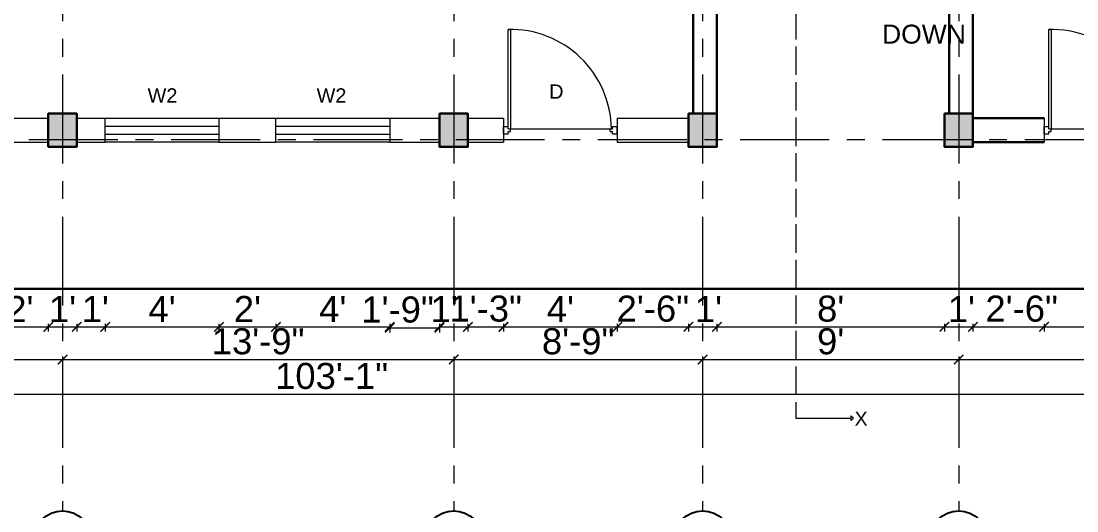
# Model space of a CAD drawing. Header units: inches. Extents: x -6800 to 96653, y -25814 to 17379.
# Drawn here: x 87082 to 87527.3, y -13847.2 to -13640.6 of the extents above; entities that cross this region are included whole.
import ezdxf

# ---------------------------------------------------------------- set-up
doc = ezdxf.new("R2010")
doc.units = ezdxf.units.IN
doc.header["$MEASUREMENT"] = 0
doc.header["$PDMODE"] = 34
doc.linetypes.add('ACAD_ISO02W100', pattern=[15, 12, -3])
doc.linetypes.add('CENTER', pattern=[2, 1.25, -0.25, 0.25, -0.25])
doc.layers.add('A-Windows', color=7, linetype='Continuous')
for name, color, linetype, lineweight in [('Cent line', 54, 'CENTER', 9), ('Column', 101, 'Continuous', 30), ('dimension', 50, 'Continuous', 20), ('dimension @ 1', 50, 'Continuous', 20), ('Door ele', 20, 'Continuous', 15), ('ele back', 51, 'Continuous', 15), ('Sec line', 7, 'ACAD_ISO02W100', 13), ('Wall', 90, 'Continuous', 30), ('Window', 140, 'Continuous', 13)]:
    doc.layers.add(name, color=color, linetype=linetype, lineweight=lineweight)
doc.styles.get("Standard").update_dxf_attribs({"font": 'arial.ttf'})
doc.dimstyles.get("Standard").update_dxf_attribs({"dimtxt": 7, "dimasz": 4, "dimexe": 2, "dimexo": 2, "dimgap": 2, "dimtad": 1, "dimdec": 0, "dimzin": 0, "dimdsep": 46, "dimlunit": 4, "dimtxsty": 'Standard', "dimblk": 'ARCHTICK', "dimcen": 0.25, "dimclrd": 256, "dimclre": 256, "dimclrt": 256, "dimadec": 0, "dimazin": 0, "dimtfac": 1, "dimtdec": 0, "dimtofl": 0, "dimtmove": 0, "dimatfit": 3, "dimfxl": 1, "dimfxlon": 1, "dimtolj": 1, "dimtzin": 0, "dimlwd": -1, "dimlwe": -1, "dimarcsym": 1})

# ---------------------------------------------------------------- blocks, each defined once
blk = doc.blocks.new('colarch')
at = {"layer": 'Column'}
h = blk.add_hatch(color=256, dxfattribs=at)
h.dxf.hatch_style = 1
h.paths.add_polyline_path([(-6740.22, 498.65), (-6728.22, 498.65), (-6728.22, 512.65), (-6740.22, 512.65)])
blk.add_lwpolyline([(-6740.22, 512.65), (-6728.22, 512.65), (-6728.22, 498.65), (-6740.22, 498.65)], close=True, dxfattribs=at)
blk = doc.blocks.new('_ArchTick')
at = {"color": 0, "linetype": 'ByBlock', "const_width": 0.15}
blk.add_lwpolyline([(-0.5, -0.5), (0.5, 0.5)], dxfattribs=at)
blk = doc.blocks.new('*D2065')
at = {"layer": 'Defpoints', "color": 0, "transparency": 16777216}
for p in [(87069.47, -13691.59), (87093.47, -13693.59), (87093.47, -13769.56)]:
    blk.add_point(p, dxfattribs=at)
at = {"layer": 'dimension', "transparency": 16777216}
for p, q in [((87069.47, -13768.31), (87069.47, -13771.56)), ((87093.47, -13768.31), (87093.47, -13771.56)), ((87069.47, -13769.56), (87093.47, -13769.56))]:
    blk.add_line(p, q, dxfattribs=at)
at = {"layer": 'dimension', "transparency": 16777216, "xscale": 4, "yscale": 4, "zscale": 4, "rotation": 180}
blk.add_blockref('_ArchTick', (87069.47, -13769.56), dxfattribs=at)
at = {"layer": 'dimension', "transparency": 16777216, "xscale": 4, "yscale": 4, "zscale": 4}
blk.add_blockref('_ArchTick', (87093.47, -13769.56), dxfattribs=at)
at = {"layer": 'dimension', "transparency": 16777216, "insert": (87081.47, -13762.04), "char_height": 11, "attachment_point": 5}
blk.add_mtext("\\A1;2'", dxfattribs=at)
blk = doc.blocks.new('*D2063')
at = {"layer": 'Defpoints', "color": 0, "transparency": 16777216}
for p in [(87093.47, -13693.59), (87105.47, -13693.59), (87105.47, -13769.56)]:
    blk.add_point(p, dxfattribs=at)
at = {"layer": 'dimension', "transparency": 16777216}
for p, q in [((87093.47, -13768.31), (87093.47, -13771.56)), ((87105.47, -13768.31), (87105.47, -13771.56)), ((87093.47, -13769.56), (87105.47, -13769.56))]:
    blk.add_line(p, q, dxfattribs=at)
at = {"layer": 'dimension', "transparency": 16777216, "xscale": 4, "yscale": 4, "zscale": 4, "rotation": 180}
blk.add_blockref('_ArchTick', (87093.47, -13769.56), dxfattribs=at)
at = {"layer": 'dimension', "transparency": 16777216, "xscale": 4, "yscale": 4, "zscale": 4}
blk.add_blockref('_ArchTick', (87105.47, -13769.56), dxfattribs=at)
at = {"layer": 'dimension', "transparency": 16777216, "insert": (87099.47, -13762.04), "char_height": 11, "attachment_point": 5}
blk.add_mtext("\\A1;1'", dxfattribs=at)
blk = doc.blocks.new('*D2062')
at = {"layer": 'Defpoints', "color": 0, "transparency": 16777216}
for p in [(87105.47, -13693.59), (87117.47, -13691.59), (87117.47, -13769.56)]:
    blk.add_point(p, dxfattribs=at)
at = {"layer": 'dimension', "transparency": 16777216}
for p, q in [((87105.47, -13768.31), (87105.47, -13771.56)), ((87117.47, -13768.31), (87117.47, -13771.56)), ((87105.47, -13769.56), (87117.47, -13769.56))]:
    blk.add_line(p, q, dxfattribs=at)
at = {"layer": 'dimension', "transparency": 16777216, "xscale": 4, "yscale": 4, "zscale": 4, "rotation": 180}
blk.add_blockref('_ArchTick', (87105.47, -13769.56), dxfattribs=at)
at = {"layer": 'dimension', "transparency": 16777216, "xscale": 4, "yscale": 4, "zscale": 4}
blk.add_blockref('_ArchTick', (87117.47, -13769.56), dxfattribs=at)
at = {"layer": 'dimension', "transparency": 16777216, "insert": (87113.3, -13762.04), "char_height": 11, "attachment_point": 5}
blk.add_mtext("\\A1;1'", dxfattribs=at)
blk = doc.blocks.new('*D2061')
at = {"layer": 'Defpoints', "color": 0, "transparency": 16777216}
for p in [(87117.47, -13691.59), (87165.47, -13691.59), (87165.47, -13769.56)]:
    blk.add_point(p, dxfattribs=at)
at = {"layer": 'dimension', "transparency": 16777216}
for p, q in [((87117.47, -13768.31), (87117.47, -13771.56)), ((87165.47, -13768.31), (87165.47, -13771.56)), ((87117.47, -13769.56), (87165.47, -13769.56))]:
    blk.add_line(p, q, dxfattribs=at)
at = {"layer": 'dimension', "transparency": 16777216, "xscale": 4, "yscale": 4, "zscale": 4, "rotation": 180}
blk.add_blockref('_ArchTick', (87117.47, -13769.56), dxfattribs=at)
at = {"layer": 'dimension', "transparency": 16777216, "xscale": 4, "yscale": 4, "zscale": 4}
blk.add_blockref('_ArchTick', (87165.47, -13769.56), dxfattribs=at)
at = {"layer": 'dimension', "transparency": 16777216, "insert": (87141.47, -13762.06), "char_height": 11, "attachment_point": 5}
blk.add_mtext("\\A1;4'", dxfattribs=at)
blk = doc.blocks.new('*D2060')
at = {"layer": 'Defpoints', "color": 0, "transparency": 16777216}
for p in [(87165.47, -13691.59), (87189.47, -13691.59), (87189.47, -13769.56)]:
    blk.add_point(p, dxfattribs=at)
at = {"layer": 'dimension', "transparency": 16777216}
for p, q in [((87165.47, -13768.31), (87165.47, -13771.56)), ((87189.47, -13768.31), (87189.47, -13771.56)), ((87165.47, -13769.56), (87189.47, -13769.56))]:
    blk.add_line(p, q, dxfattribs=at)
at = {"layer": 'dimension', "transparency": 16777216, "xscale": 4, "yscale": 4, "zscale": 4, "rotation": 180}
blk.add_blockref('_ArchTick', (87165.47, -13769.56), dxfattribs=at)
at = {"layer": 'dimension', "transparency": 16777216, "xscale": 4, "yscale": 4, "zscale": 4}
blk.add_blockref('_ArchTick', (87189.47, -13769.56), dxfattribs=at)
at = {"layer": 'dimension', "transparency": 16777216, "insert": (87177.47, -13762.04), "char_height": 11, "attachment_point": 5}
blk.add_mtext("\\A1;2'", dxfattribs=at)
blk = doc.blocks.new('*D2059')
at = {"layer": 'Defpoints', "color": 0, "transparency": 16777216}
for p in [(87189.47, -13691.59), (87237.47, -13691.59), (87237.47, -13769.56)]:
    blk.add_point(p, dxfattribs=at)
at = {"layer": 'dimension', "transparency": 16777216}
for p, q in [((87189.47, -13768.31), (87189.47, -13771.56)), ((87237.47, -13768.31), (87237.47, -13771.56)), ((87189.47, -13769.56), (87237.47, -13769.56))]:
    blk.add_line(p, q, dxfattribs=at)
at = {"layer": 'dimension', "transparency": 16777216, "xscale": 4, "yscale": 4, "zscale": 4, "rotation": 180}
blk.add_blockref('_ArchTick', (87189.47, -13769.56), dxfattribs=at)
at = {"layer": 'dimension', "transparency": 16777216, "xscale": 4, "yscale": 4, "zscale": 4}
blk.add_blockref('_ArchTick', (87237.47, -13769.56), dxfattribs=at)
at = {"layer": 'dimension', "transparency": 16777216, "insert": (87213.47, -13762.06), "char_height": 11, "attachment_point": 5}
blk.add_mtext("\\A1;4'", dxfattribs=at)
blk = doc.blocks.new('*D2056')
at = {"layer": 'Defpoints', "color": 0, "transparency": 16777216}
for p in [(87237.47, -13691.59), (87258.47, -13691.59), (87258.47, -13769.94)]:
    blk.add_point(p, dxfattribs=at)
at = {"layer": 'dimension', "transparency": 16777216}
for p, q in [((87237.47, -13768.69), (87237.47, -13771.94)), ((87258.47, -13768.69), (87258.47, -13771.94)), ((87237.47, -13769.94), (87258.47, -13769.94))]:
    blk.add_line(p, q, dxfattribs=at)
at = {"layer": 'dimension', "transparency": 16777216, "xscale": 4, "yscale": 4, "zscale": 4, "rotation": 180}
blk.add_blockref('_ArchTick', (87237.47, -13769.94), dxfattribs=at)
at = {"layer": 'dimension', "transparency": 16777216, "xscale": 4, "yscale": 4, "zscale": 4}
blk.add_blockref('_ArchTick', (87258.47, -13769.94), dxfattribs=at)
at = {"layer": 'dimension', "transparency": 16777216, "insert": (87240.81, -13762.32), "char_height": 11, "attachment_point": 5}
blk.add_mtext('\\A1;1\'-9"', dxfattribs=at)
blk = doc.blocks.new('*D2057')
at = {"layer": 'Defpoints', "color": 0, "transparency": 16777216}
for p in [(87258.47, -13691.59), (87270.47, -13691.59), (87270.47, -13769.56)]:
    blk.add_point(p, dxfattribs=at)
at = {"layer": 'dimension', "transparency": 16777216}
for p, q in [((87258.47, -13768.31), (87258.47, -13771.56)), ((87270.47, -13768.31), (87270.47, -13771.56)), ((87258.47, -13769.56), (87270.47, -13769.56))]:
    blk.add_line(p, q, dxfattribs=at)
at = {"layer": 'dimension', "transparency": 16777216, "xscale": 4, "yscale": 4, "zscale": 4, "rotation": 180}
blk.add_blockref('_ArchTick', (87258.47, -13769.56), dxfattribs=at)
at = {"layer": 'dimension', "transparency": 16777216, "xscale": 4, "yscale": 4, "zscale": 4}
blk.add_blockref('_ArchTick', (87270.47, -13769.56), dxfattribs=at)
at = {"layer": 'dimension', "transparency": 16777216, "insert": (87260.46, -13762.04), "char_height": 11, "attachment_point": 5}
blk.add_mtext("\\A1;1'", dxfattribs=at)
blk = doc.blocks.new('*D2054')
at = {"layer": 'Defpoints', "color": 0, "transparency": 16777216}
for p in [(87285.47, -13691.59), (87333.47, -13691.59), (87333.47, -13769.56)]:
    blk.add_point(p, dxfattribs=at)
at = {"layer": 'dimension', "transparency": 16777216}
for p, q in [((87285.47, -13768.31), (87285.47, -13771.56)), ((87333.47, -13768.31), (87333.47, -13771.56)), ((87285.47, -13769.56), (87333.47, -13769.56))]:
    blk.add_line(p, q, dxfattribs=at)
at = {"layer": 'dimension', "transparency": 16777216, "xscale": 4, "yscale": 4, "zscale": 4, "rotation": 180}
blk.add_blockref('_ArchTick', (87285.47, -13769.56), dxfattribs=at)
at = {"layer": 'dimension', "transparency": 16777216, "xscale": 4, "yscale": 4, "zscale": 4}
blk.add_blockref('_ArchTick', (87333.47, -13769.56), dxfattribs=at)
at = {"layer": 'dimension', "transparency": 16777216, "insert": (87309.47, -13762.06), "char_height": 11, "attachment_point": 5}
blk.add_mtext("\\A1;4'", dxfattribs=at)
blk = doc.blocks.new('*D2051')
at = {"layer": 'Defpoints', "color": 0, "transparency": 16777216}
for p in [(87333.47, -13691.59), (87363.47, -13693.59), (87363.47, -13769.56)]:
    blk.add_point(p, dxfattribs=at)
at = {"layer": 'dimension', "transparency": 16777216}
for p, q in [((87333.47, -13768.31), (87333.47, -13771.56)), ((87363.47, -13768.31), (87363.47, -13771.56)), ((87333.47, -13769.56), (87363.47, -13769.56))]:
    blk.add_line(p, q, dxfattribs=at)
at = {"layer": 'dimension', "transparency": 16777216, "xscale": 4, "yscale": 4, "zscale": 4, "rotation": 180}
blk.add_blockref('_ArchTick', (87333.47, -13769.56), dxfattribs=at)
at = {"layer": 'dimension', "transparency": 16777216, "xscale": 4, "yscale": 4, "zscale": 4}
blk.add_blockref('_ArchTick', (87363.47, -13769.56), dxfattribs=at)
at = {"layer": 'dimension', "transparency": 16777216, "insert": (87348.47, -13761.95), "char_height": 11, "attachment_point": 5}
blk.add_mtext('\\A1;2\'-6"', dxfattribs=at)
blk = doc.blocks.new('*D2052')
at = {"layer": 'Defpoints', "color": 0, "transparency": 16777216}
for p in [(87363.47, -13693.59), (87375.47, -13693.59), (87375.47, -13769.56)]:
    blk.add_point(p, dxfattribs=at)
at = {"layer": 'dimension', "transparency": 16777216}
for p, q in [((87363.47, -13768.31), (87363.47, -13771.56)), ((87375.47, -13768.31), (87375.47, -13771.56)), ((87363.47, -13769.56), (87375.47, -13769.56))]:
    blk.add_line(p, q, dxfattribs=at)
at = {"layer": 'dimension', "transparency": 16777216, "xscale": 4, "yscale": 4, "zscale": 4, "rotation": 180}
blk.add_blockref('_ArchTick', (87363.47, -13769.56), dxfattribs=at)
at = {"layer": 'dimension', "transparency": 16777216, "xscale": 4, "yscale": 4, "zscale": 4}
blk.add_blockref('_ArchTick', (87375.47, -13769.56), dxfattribs=at)
at = {"layer": 'dimension', "transparency": 16777216, "insert": (87371.91, -13762.04), "char_height": 11, "attachment_point": 5}
blk.add_mtext("\\A1;1'", dxfattribs=at)
blk = doc.blocks.new('*D2049')
at = {"layer": 'Defpoints', "color": 0, "transparency": 16777216}
for p in [(87375.47, -13693.59), (87471.47, -13693.59), (87471.47, -13769.56)]:
    blk.add_point(p, dxfattribs=at)
at = {"layer": 'dimension', "transparency": 16777216}
for p, q in [((87375.47, -13768.31), (87375.47, -13771.56)), ((87471.47, -13768.31), (87471.47, -13771.56)), ((87375.47, -13769.56), (87471.47, -13769.56))]:
    blk.add_line(p, q, dxfattribs=at)
at = {"layer": 'dimension', "transparency": 16777216, "xscale": 4, "yscale": 4, "zscale": 4, "rotation": 180}
blk.add_blockref('_ArchTick', (87375.47, -13769.56), dxfattribs=at)
at = {"layer": 'dimension', "transparency": 16777216, "xscale": 4, "yscale": 4, "zscale": 4}
blk.add_blockref('_ArchTick', (87471.47, -13769.56), dxfattribs=at)
at = {"layer": 'dimension', "transparency": 16777216, "insert": (87423.47, -13761.95), "char_height": 11, "attachment_point": 5}
blk.add_mtext("\\A1;8'", dxfattribs=at)
blk = doc.blocks.new('*D2048')
at = {"layer": 'Defpoints', "color": 0, "transparency": 16777216}
for p in [(87471.47, -13693.59), (87483.47, -13693.59), (87483.47, -13769.56)]:
    blk.add_point(p, dxfattribs=at)
at = {"layer": 'dimension', "transparency": 16777216}
for p, q in [((87471.47, -13768.31), (87471.47, -13771.56)), ((87483.47, -13768.31), (87483.47, -13771.56)), ((87471.47, -13769.56), (87483.47, -13769.56))]:
    blk.add_line(p, q, dxfattribs=at)
at = {"layer": 'dimension', "transparency": 16777216, "xscale": 4, "yscale": 4, "zscale": 4, "rotation": 180}
blk.add_blockref('_ArchTick', (87471.47, -13769.56), dxfattribs=at)
at = {"layer": 'dimension', "transparency": 16777216, "xscale": 4, "yscale": 4, "zscale": 4}
blk.add_blockref('_ArchTick', (87483.47, -13769.56), dxfattribs=at)
at = {"layer": 'dimension', "transparency": 16777216, "insert": (87478.61, -13762.04), "char_height": 11, "attachment_point": 5}
blk.add_mtext("\\A1;1'", dxfattribs=at)
blk = doc.blocks.new('*D2047')
at = {"layer": 'Defpoints', "color": 0, "transparency": 16777216}
for p in [(87483.47, -13693.59), (87513.47, -13691.59), (87513.47, -13769.56)]:
    blk.add_point(p, dxfattribs=at)
at = {"layer": 'dimension', "transparency": 16777216}
for p, q in [((87483.47, -13768.31), (87483.47, -13771.56)), ((87513.47, -13768.31), (87513.47, -13771.56)), ((87483.47, -13769.56), (87513.47, -13769.56))]:
    blk.add_line(p, q, dxfattribs=at)
at = {"layer": 'dimension', "transparency": 16777216, "xscale": 4, "yscale": 4, "zscale": 4, "rotation": 180}
blk.add_blockref('_ArchTick', (87483.47, -13769.56), dxfattribs=at)
at = {"layer": 'dimension', "transparency": 16777216, "xscale": 4, "yscale": 4, "zscale": 4}
blk.add_blockref('_ArchTick', (87513.47, -13769.56), dxfattribs=at)
at = {"layer": 'dimension', "transparency": 16777216, "insert": (87504.04, -13761.95), "char_height": 11, "attachment_point": 5}
blk.add_mtext('\\A1;2\'-6"', dxfattribs=at)
blk = doc.blocks.new('*D2046')
at = {"layer": 'Defpoints', "color": 0, "transparency": 16777216}
for p in [(87513.47, -13691.59), (87561.47, -13691.59), (87561.47, -13769.56)]:
    blk.add_point(p, dxfattribs=at)
at = {"layer": 'dimension', "transparency": 16777216}
for p, q in [((87513.47, -13768.31), (87513.47, -13771.56)), ((87561.47, -13768.31), (87561.47, -13771.56)), ((87513.47, -13769.56), (87561.47, -13769.56))]:
    blk.add_line(p, q, dxfattribs=at)
at = {"layer": 'dimension', "transparency": 16777216, "xscale": 4, "yscale": 4, "zscale": 4, "rotation": 180}
blk.add_blockref('_ArchTick', (87513.47, -13769.56), dxfattribs=at)
at = {"layer": 'dimension', "transparency": 16777216, "xscale": 4, "yscale": 4, "zscale": 4}
blk.add_blockref('_ArchTick', (87561.47, -13769.56), dxfattribs=at)
at = {"layer": 'dimension', "transparency": 16777216, "insert": (87537.47, -13762.06), "char_height": 11, "attachment_point": 5}
blk.add_mtext("\\A1;4'", dxfattribs=at)
blk = doc.blocks.new('*D2064')
at = {"layer": 'Defpoints', "color": 0, "transparency": 16777216}
for p in [(86994.47, -13693.59), (87099.47, -13693.59), (87099.47, -13783.34)]:
    blk.add_point(p, dxfattribs=at)
at = {"layer": 'dimension', "transparency": 16777216}
for p, q in [((86994.47, -13782.09), (86994.47, -13785.34)), ((87099.47, -13782.09), (87099.47, -13785.34)), ((86994.47, -13783.34), (87099.47, -13783.34))]:
    blk.add_line(p, q, dxfattribs=at)
at = {"layer": 'dimension', "transparency": 16777216, "xscale": 4, "yscale": 4, "zscale": 4, "rotation": 180}
blk.add_blockref('_ArchTick', (86994.47, -13783.34), dxfattribs=at)
at = {"layer": 'dimension', "transparency": 16777216, "xscale": 4, "yscale": 4, "zscale": 4}
blk.add_blockref('_ArchTick', (87099.47, -13783.34), dxfattribs=at)
at = {"layer": 'dimension', "transparency": 16777216, "insert": (87046.97, -13775.73), "char_height": 11, "attachment_point": 5}
blk.add_mtext('\\A1;8\'-9"', dxfattribs=at)
blk = doc.blocks.new('*D2058')
at = {"layer": 'Defpoints', "color": 0, "transparency": 16777216}
for p in [(87099.47, -13693.59), (87264.47, -13693.59), (87264.47, -13783.34)]:
    blk.add_point(p, dxfattribs=at)
at = {"layer": 'dimension', "transparency": 16777216}
for p, q in [((87099.47, -13782.09), (87099.47, -13785.34)), ((87264.47, -13782.09), (87264.47, -13785.34)), ((87099.47, -13783.34), (87264.47, -13783.34))]:
    blk.add_line(p, q, dxfattribs=at)
at = {"layer": 'dimension', "transparency": 16777216, "xscale": 4, "yscale": 4, "zscale": 4, "rotation": 180}
blk.add_blockref('_ArchTick', (87099.47, -13783.34), dxfattribs=at)
at = {"layer": 'dimension', "transparency": 16777216, "xscale": 4, "yscale": 4, "zscale": 4}
blk.add_blockref('_ArchTick', (87264.47, -13783.34), dxfattribs=at)
at = {"layer": 'dimension', "transparency": 16777216, "insert": (87181.97, -13775.72), "char_height": 11, "attachment_point": 5}
blk.add_mtext('\\A1;13\'-9"', dxfattribs=at)
blk = doc.blocks.new('*D2053')
at = {"layer": 'Defpoints', "color": 0, "transparency": 16777216}
for p in [(87264.47, -13693.59), (87369.47, -13693.59), (87369.47, -13783.34)]:
    blk.add_point(p, dxfattribs=at)
at = {"layer": 'dimension', "transparency": 16777216}
for p, q in [((87264.47, -13782.09), (87264.47, -13785.34)), ((87369.47, -13782.09), (87369.47, -13785.34)), ((87264.47, -13783.34), (87369.47, -13783.34))]:
    blk.add_line(p, q, dxfattribs=at)
at = {"layer": 'dimension', "transparency": 16777216, "xscale": 4, "yscale": 4, "zscale": 4, "rotation": 180}
blk.add_blockref('_ArchTick', (87264.47, -13783.34), dxfattribs=at)
at = {"layer": 'dimension', "transparency": 16777216, "xscale": 4, "yscale": 4, "zscale": 4}
blk.add_blockref('_ArchTick', (87369.47, -13783.34), dxfattribs=at)
at = {"layer": 'dimension', "transparency": 16777216, "insert": (87316.97, -13775.73), "char_height": 11, "attachment_point": 5}
blk.add_mtext('\\A1;8\'-9"', dxfattribs=at)
blk = doc.blocks.new('*D2050')
at = {"layer": 'Defpoints', "color": 0, "transparency": 16777216}
for p in [(87369.47, -13693.59), (87477.47, -13693.59), (87477.47, -13783.34)]:
    blk.add_point(p, dxfattribs=at)
at = {"layer": 'dimension', "transparency": 16777216}
for p, q in [((87369.47, -13782.09), (87369.47, -13785.34)), ((87477.47, -13782.09), (87477.47, -13785.34)), ((87369.47, -13783.34), (87477.47, -13783.34))]:
    blk.add_line(p, q, dxfattribs=at)
at = {"layer": 'dimension', "transparency": 16777216, "xscale": 4, "yscale": 4, "zscale": 4, "rotation": 180}
blk.add_blockref('_ArchTick', (87369.47, -13783.34), dxfattribs=at)
at = {"layer": 'dimension', "transparency": 16777216, "xscale": 4, "yscale": 4, "zscale": 4}
blk.add_blockref('_ArchTick', (87477.47, -13783.34), dxfattribs=at)
at = {"layer": 'dimension', "transparency": 16777216, "insert": (87423.47, -13775.73), "char_height": 11, "attachment_point": 5}
blk.add_mtext("\\A1;9'", dxfattribs=at)
blk = doc.blocks.new('*D2044')
at = {"layer": 'Defpoints', "color": 0, "transparency": 16777216}
for p in [(87477.47, -13693.59), (87630.47, -13693.59), (87630.47, -13783.34)]:
    blk.add_point(p, dxfattribs=at)
at = {"layer": 'dimension', "transparency": 16777216}
for p, q in [((87477.47, -13782.09), (87477.47, -13785.34)), ((87630.47, -13782.09), (87630.47, -13785.34)), ((87477.47, -13783.34), (87630.47, -13783.34))]:
    blk.add_line(p, q, dxfattribs=at)
at = {"layer": 'dimension', "transparency": 16777216, "xscale": 4, "yscale": 4, "zscale": 4, "rotation": 180}
blk.add_blockref('_ArchTick', (87477.47, -13783.34), dxfattribs=at)
at = {"layer": 'dimension', "transparency": 16777216, "xscale": 4, "yscale": 4, "zscale": 4}
blk.add_blockref('_ArchTick', (87630.47, -13783.34), dxfattribs=at)
at = {"layer": 'dimension', "transparency": 16777216, "insert": (87553.97, -13775.73), "char_height": 11, "attachment_point": 5}
blk.add_mtext('\\A1;12\'-9"', dxfattribs=at)
blk = doc.blocks.new('*D2035')
at = {"layer": 'Defpoints', "color": 0, "transparency": 16777216}
for p in [(86594.47, -13753.59), (87831.47, -13753.59), (87831.47, -13797.96)]:
    blk.add_point(p, dxfattribs=at)
at = {"layer": 'dimension', "transparency": 16777216}
for p, q in [((86594.47, -13796.71), (86594.47, -13799.96)), ((86594.47, -13797.96), (87831.47, -13797.96)), ((87831.47, -13796.71), (87831.47, -13799.96))]:
    blk.add_line(p, q, dxfattribs=at)
at = {"layer": 'dimension', "transparency": 16777216, "xscale": 4, "yscale": 4, "zscale": 4, "rotation": 180}
blk.add_blockref('_ArchTick', (86594.47, -13797.96), dxfattribs=at)
at = {"layer": 'dimension', "transparency": 16777216, "xscale": 4, "yscale": 4, "zscale": 4}
blk.add_blockref('_ArchTick', (87831.47, -13797.96), dxfattribs=at)
at = {"layer": 'dimension', "transparency": 16777216, "insert": (87212.97, -13790.34), "char_height": 11, "attachment_point": 5}
blk.add_mtext('\\A1;103\'-1"', dxfattribs=at)
blk = doc.blocks.new('*D2177')
at = {"layer": 'Defpoints', "color": 0, "transparency": 16777216}
for p in [(87270.47, -13769.56), (87285.47, -13769.56), (87285.47, -13769.56)]:
    blk.add_point(p, dxfattribs=at)
at = {"layer": 'dimension', "transparency": 16777216}
for p, q in [((87270.47, -13769.56), (87270.47, -13771.56)), ((87270.47, -13769.56), (87285.47, -13769.56)), ((87285.47, -13769.56), (87285.47, -13771.56))]:
    blk.add_line(p, q, dxfattribs=at)
at = {"layer": 'dimension', "transparency": 16777216, "xscale": 4, "yscale": 4, "zscale": 4, "rotation": 180}
blk.add_blockref('_ArchTick', (87270.47, -13769.56), dxfattribs=at)
at = {"layer": 'dimension', "transparency": 16777216, "xscale": 4, "yscale": 4, "zscale": 4}
blk.add_blockref('_ArchTick', (87285.47, -13769.56), dxfattribs=at)
at = {"layer": 'dimension', "transparency": 16777216, "insert": (87277.97, -13761.94), "char_height": 11, "attachment_point": 5}
blk.add_mtext('\\A1;1\'-3"', dxfattribs=at)

msp = doc.modelspace()

# ---------------------------------------------------------------- linework, layer by layer
at = {"transparency": 33554651}
for centre in [(87099.47, -13859.33), (87264.47, -13859.33), (87369.47, -13859.33), (87477.47, -13859.33)]:
    msp.add_circle(centre, 12.12, dxfattribs=at)
at = {"layer": 'Cent line', "ltscale": 30, "transparency": 33554643}
for p, q in [((87099.47, -13363.1), (87099.47, -13847.21)), ((87264.47, -13363.1), (87264.47, -13847.21)), ((87369.47, -13363.1), (87369.47, -13847.21)), ((87477.47, -13363.1), (87477.47, -13847.21)), ((86545.32, -13690.59), (87913.76, -13690.59))]:
    msp.add_line(p, q, dxfattribs=at)
at = {"layer": 'dimension', "transparency": 33554651}
msp.add_lwpolyline([(86594.47, -13407.59), (87831.47, -13407.59), (87831.47, -13753.59), (86594.47, -13753.59)], close=True, dxfattribs=at)
at = {"layer": 'Door ele', "transparency": 33554651}
msp.add_line((87408.82, -13808.04), (87432.11, -13808.04), dxfattribs=at)
at = {"layer": 'ele back', "transparency": 33554651}
for p, q in [((87287.47, -13686.09), (87287.47, -13644.09)), ((87287.47, -13644.09), (87288.47, -13644.09)), ((87288.47, -13644.09), (87288.47, -13686.09)), ((87515.47, -13686.09), (87515.47, -13644.09)), ((87515.47, -13644.09), (87516.47, -13644.09)), ((87516.47, -13644.09), (87516.47, -13686.09)), ((87285.47, -13685.09), (87287.47, -13685.09)), ((87285.47, -13688.09), (87285.47, -13685.09)), ((87285.47, -13688.09), (87287.47, -13688.09)), ((87287.47, -13686.09), (87287.47, -13685.09)), ((87287.47, -13686.09), (87288.47, -13686.09)), ((87287.47, -13687.09), (87288.47, -13687.09)), ((87287.47, -13688.09), (87287.47, -13687.09)), ((87288.47, -13687.09), (87288.47, -13686.09)), ((87288.47, -13686.09), (87330.97, -13686.09)), ((87330.47, -13687.09), (87330.47, -13686.09)), ((87330.47, -13686.09), (87331.47, -13686.09)), ((87330.47, -13687.09), (87331.47, -13687.09)), ((87331.47, -13685.09), (87333.47, -13685.09)), ((87331.47, -13686.09), (87331.47, -13685.09)), ((87331.47, -13688.09), (87331.47, -13687.09)), ((87331.47, -13688.09), (87333.47, -13688.09)), ((87333.47, -13688.09), (87333.47, -13685.09)), ((87513.47, -13685.09), (87515.47, -13685.09)), ((87513.47, -13688.09), (87513.47, -13685.09)), ((87513.47, -13688.09), (87515.47, -13688.09)), ((87515.47, -13686.09), (87515.47, -13685.09)), ((87515.47, -13686.09), (87516.47, -13686.09)), ((87515.47, -13687.09), (87516.47, -13687.09)), ((87515.47, -13688.09), (87515.47, -13687.09)), ((87516.47, -13687.09), (87516.47, -13686.09)), ((87516.47, -13686.09), (87558.97, -13686.09))]:
    msp.add_line(p, q, dxfattribs=at)
msp.add_lwpolyline([(87432.11, -13807.04), (87433.11, -13808.04), (87432.11, -13809.04), (87432.11, -13808.04)], close=True, dxfattribs=at)
for centre in [(87288.47, -13686.59), (87516.47, -13686.59)]:
    msp.add_arc(centre, 42.5, 0.6741, 91.3483, dxfattribs=at)
at = {"layer": 'Sec line', "transparency": 33554651}
msp.add_line((87408.82, -13366.28), (87408.82, -13808.04), dxfattribs=at)
at = {"layer": 'Wall', "transparency": 33554651}
for p, q in [((87365.47, -13433.59), (87365.47, -13679.59)), ((87375.47, -13433.59), (87375.47, -13679.59)), ((87473.47, -13679.59), (87473.47, -13433.59)), ((87483.47, -13679.59), (87483.47, -13433.59)), ((87513.47, -13681.59), (87483.47, -13681.59)), ((87513.47, -13691.59), (87483.47, -13691.59))]:
    msp.add_line(p, q, dxfattribs=at)
msp.add_lwpolyline([(87819.47, -13419.59), (87831.47, -13419.59), (87831.47, -13753.59), (86594.47, -13753.59), (86594.47, -13407.59), (86612.47, -13407.59)], dxfattribs=at)
at = {"layer": 'Window', "transparency": 33554651}
for p, q in [((87069.47, -13681.59), (87093.47, -13681.59)), ((87105.47, -13681.59), (87117.47, -13681.59)), ((87165.47, -13681.59), (87189.47, -13681.59)), ((87237.47, -13681.59), (87258.47, -13681.59)), ((87270.47, -13681.59), (87285.47, -13681.59)), ((87285.47, -13681.59), (87285.47, -13691.59)), ((87333.47, -13681.59), (87363.47, -13681.59)), ((87333.47, -13681.59), (87333.47, -13691.59)), ((87513.47, -13681.59), (87513.47, -13691.59)), ((87117.47, -13684.92), (87165.47, -13684.92)), ((87117.47, -13688.26), (87165.47, -13688.26)), ((87189.47, -13684.92), (87237.47, -13684.92)), ((87189.47, -13688.26), (87237.47, -13688.26)), ((87069.47, -13691.59), (87093.47, -13691.59)), ((87105.47, -13691.59), (87117.47, -13691.59)), ((87165.47, -13691.59), (87189.47, -13691.59)), ((87237.47, -13691.59), (87258.47, -13691.59)), ((87270.47, -13691.59), (87285.47, -13691.59)), ((87333.47, -13691.59), (87363.47, -13691.59))]:
    msp.add_line(p, q, dxfattribs=at)
for points in [[(87117.47, -13681.59), (87165.47, -13681.59), (87165.47, -13691.59), (87117.47, -13691.59)], [(87189.47, -13681.59), (87237.47, -13681.59), (87237.47, -13691.59), (87189.47, -13691.59)]]:
    msp.add_lwpolyline(points, close=True, dxfattribs=at)

# ---------------------------------------------------------------- block references
at = {"layer": 'Wall', "transparency": 33554651}
for p in [(93833.69, -14192.24), (93998.69, -14192.24), (94103.69, -14192.24), (94211.69, -14192.24)]:
    msp.add_blockref('colarch', p, dxfattribs=at)

# ---------------------------------------------------------------- texts
at = {"transparency": 33554651, "char_height": 6, "width": 837.6015, "attachment_point": 1}
for insert in [(87135.37, -13668.92), (87206.65, -13668.92)]:
    msp.add_mtext('W2', dxfattribs=dict(at, insert=insert))
at = {"transparency": 33554651, "char_height": 6, "attachment_point": 1}
for s, width, gutter_width, insert in [('D', 837.6015, 65.57, (87304.75, -13667.3)), ('X', 6194.3914, 6.05, (87433.52, -13805.31))]:
    msp.add_mtext_dynamic_manual_height_columns(s, width=width, gutter_width=gutter_width, heights=[0], dxfattribs=dict(at, insert=insert))
at = {"layer": 'A-Windows', "ltscale": 10, "transparency": 33554687, "insert": (87445.14, -13642.07), "char_height": 8, "attachment_point": 1}
msp.add_mtext_dynamic_manual_height_columns('DOWN', width=837.6015, gutter_width=65.57, heights=[0], dxfattribs=at)

# ---------------------------------------------------------------- dimensions: what is measured, and where the dimension line sits
at = {"layer": 'dimension @ 1', "transparency": 33554651}
for base, p1, p2, picture, middle in [((87099.47, -13783.34), (86994.47, -13693.59), (87099.47, -13693.59), '*D2064', (87046.97, -13775.73)), ((87093.47, -13769.56), (87069.47, -13691.59), (87093.47, -13693.59), '*D2065', (87081.47, -13762.04)), ((87264.47, -13783.34), (87099.47, -13693.59), (87264.47, -13693.59), '*D2058', (87181.97, -13775.72)), ((87165.47, -13769.56), (87117.47, -13691.59), (87165.47, -13691.59), '*D2061', (87141.47, -13762.06)), ((87189.47, -13769.56), (87165.47, -13691.59), (87189.47, -13691.59), '*D2060', (87177.47, -13762.04)), ((87237.47, -13769.56), (87189.47, -13691.59), (87237.47, -13691.59), '*D2059', (87213.47, -13762.06)), ((87369.47, -13783.34), (87264.47, -13693.59), (87369.47, -13693.59), '*D2053', (87316.97, -13775.73)), ((87333.47, -13769.56), (87285.47, -13691.59), (87333.47, -13691.59), '*D2054', (87309.47, -13762.06)), ((87477.47, -13783.34), (87369.47, -13693.59), (87477.47, -13693.59), '*D2050', (87423.47, -13775.73)), ((87471.47, -13769.56), (87375.47, -13693.59), (87471.47, -13693.59), '*D2049', (87423.47, -13761.95)), ((87630.47, -13783.34), (87477.47, -13693.59), (87630.47, -13693.59), '*D2044', (87553.97, -13775.73)), ((87561.47, -13769.56), (87513.47, -13691.59), (87561.47, -13691.59), '*D2046', (87537.47, -13762.06)), ((87831.47, -13797.96), (86594.47, -13753.59), (87831.47, -13753.59), '*D2035', (87212.97, -13790.34))]:
    dim = msp.add_linear_dim(base=base, p1=p1, p2=p2, dimstyle='Standard', override={"dimscale": 1, "dimtxt": 11, "dimtix": 0, "dimtofl": 0, "dimtmove": 0, "dimatfit": 3, "dimfxl": 1.25}, dxfattribs=at)
    dim.commit()
    dim.dimension.update_dxf_attribs({"geometry": picture, "text_midpoint": middle})
for base, p1, p2, picture, middle in [((87105.47, -13769.56), (87093.47, -13693.59), (87105.47, -13693.59), '*D2063', (87099.47, -13769.56)), ((87117.47, -13769.56), (87105.47, -13693.59), (87117.47, -13691.59), '*D2062', (87113.3, -13769.56)), ((87258.47, -13769.94), (87237.47, -13691.59), (87258.47, -13691.59), '*D2056', (87240.81, -13769.94)), ((87270.47, -13769.56), (87258.47, -13691.59), (87270.47, -13691.59), '*D2057', (87260.46, -13769.56)), ((87363.47, -13769.56), (87333.47, -13691.59), (87363.47, -13693.59), '*D2051', (87348.47, -13769.56)), ((87375.47, -13769.56), (87363.47, -13693.59), (87375.47, -13693.59), '*D2052', (87371.91, -13769.56)), ((87483.47, -13769.56), (87471.47, -13693.59), (87483.47, -13693.59), '*D2048', (87478.61, -13769.56)), ((87513.47, -13769.56), (87483.47, -13693.59), (87513.47, -13691.59), '*D2047', (87504.04, -13769.56)), ((87285.47, -13769.56), (87270.47, -13769.56), (87285.47, -13769.56), '*D2177', (87277.97, -13769.56))]:
    dim = msp.add_linear_dim(base=base, p1=p1, p2=p2, dimstyle='Standard', override={"dimscale": 1, "dimtxt": 11, "dimtix": 0, "dimtofl": 0, "dimtmove": 0, "dimatfit": 3, "dimfxl": 1.25}, dxfattribs=at)
    dim.commit()
    dim.dimension.update_dxf_attribs({"geometry": picture, "text_midpoint": middle, "dimtype": 160})

doc.saveas('drawing.dxf')
